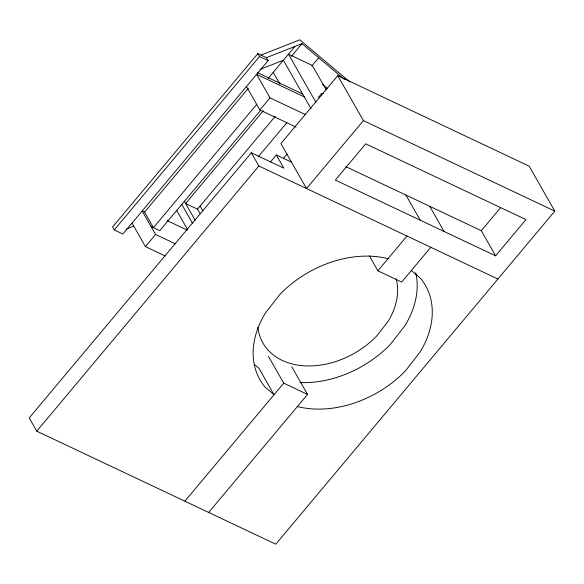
<?xml version="1.0" encoding="UTF-8"?>
<svg xmlns="http://www.w3.org/2000/svg" width="584" height="584" viewBox="0 0 584 584"><rect width="100%" height="100%" fill="white"/><g stroke="black" fill="none" stroke-linecap="round" stroke-linejoin="round"><path stroke-width="0.88" d="M257.829 53.589L112.566 226.993L114.245 229.935L122.874 234.016L268.144 60.612L266.465 57.67L257.829 53.589L259.508 56.531L268.144 60.612M114.245 229.935L259.508 56.531M256.558 104.572L153.439 227.672L144.562 212.102L248.266 88.308M268.129 78.417L294.883 46.486M291.445 56.268L301.986 43.683L344.48 79.424M165.141 255.923L145.423 246.601L155.585 234.476L142.175 210.977L144.562 212.102M296.022 127.071L259.873 109.982L270.034 97.857L256.624 74.358L304.563 97.017M260.566 110.376L159.79 230.673L151.059 226.541M263.369 110.69L185.61 203.517L197.523 209.145L200.151 213.751M311.798 65.992L318.703 57.75M197.523 209.145L275.283 116.318M270.494 161.951L276.349 154.957L283.89 168.185L251.332 152.789L29.2 417.94L36.741 431.16L275.787 544.178L554.8 211.116L529.155 166.163L337.764 75.679L280.882 143.584L306.52 188.537L363.409 120.632L337.764 75.679M258.238 156.819L286.883 122.625M36.741 431.16L258.873 166.009L251.332 152.789M283.598 158.213L287.109 154.03M184.851 501.189L283.729 383.162L268.385 356.262M430.809 247.295L401.683 282.057L377.863 270.793L406.982 236.031M208.678 512.445L307.549 394.426L291.759 366.737M495.619 255.828L335.347 180.054L365.701 143.832L525.972 219.599L495.619 255.828L481.296 230.702L500.554 207.714M261.004 55.093L299.782 39.822L349.94 82.008M266.465 57.67L301.986 43.683M259.968 69.438L283.371 60.225L311.031 108.719M126.21 229.096L133.736 226.132M363.409 120.632L554.8 211.116M257.413 72.577L302.6 93.944M270.034 97.857L305.359 114.559M345.75 166.623L481.296 230.702M276.349 154.957L291.438 162.096M258.873 166.009L497.911 279.021M167.068 220.591L187.34 230.176M155.585 234.476L175.302 243.798M283.729 383.162L307.549 394.426M322.521 84.381L327.398 88.483M411.384 270.48L420.582 278.371A95.236 69.314 -29.7 0 1 419.969 352.21L405.61 370.679A95.236 69.314 -29.7 0 1 297.395 406.552M255.004 364.912L258.946 368.292L274.027 394.74L264.829 386.842A95.236 69.314 -29.7 0 1 265.443 313.009L279.802 294.54A95.236 69.314 -29.7 0 1 388.017 258.668M429.744 206.334L444.074 231.454M405.924 195.071L420.254 220.19M326.244 89.921L312.272 65.43L288.445 54.166L315.937 102.361M273.21 72.35L279.918 84.111M369.285 255.763L377.863 270.793M246.47 86.483L259.873 109.982M200.078 206.006L202.794 210.758M184.303 201.224L195.246 220.402M181.675 204.247L192.523 223.263M176.521 210.174L187.698 229.775M132.02 223.103L145.423 246.601M415.742 272.772A95.236 69.314 -29.7 0 1 404.887 325.762L390.528 344.231A95.236 69.314 -29.7 0 1 300.132 382.593M396.149 278.692A74.438 54.173 -29.7 0 1 388.017 321.485L376.789 335.917A74.438 54.173 -29.7 0 1 303.585 365.767A74.438 54.173 -29.7 0 1 257.902 327.368M318.915 97.696A8.877 2.767 40 0 1 320.039 95.878M320.944 95.265A8.877 2.767 40 0 1 323.302 93.652"/></g></svg>
